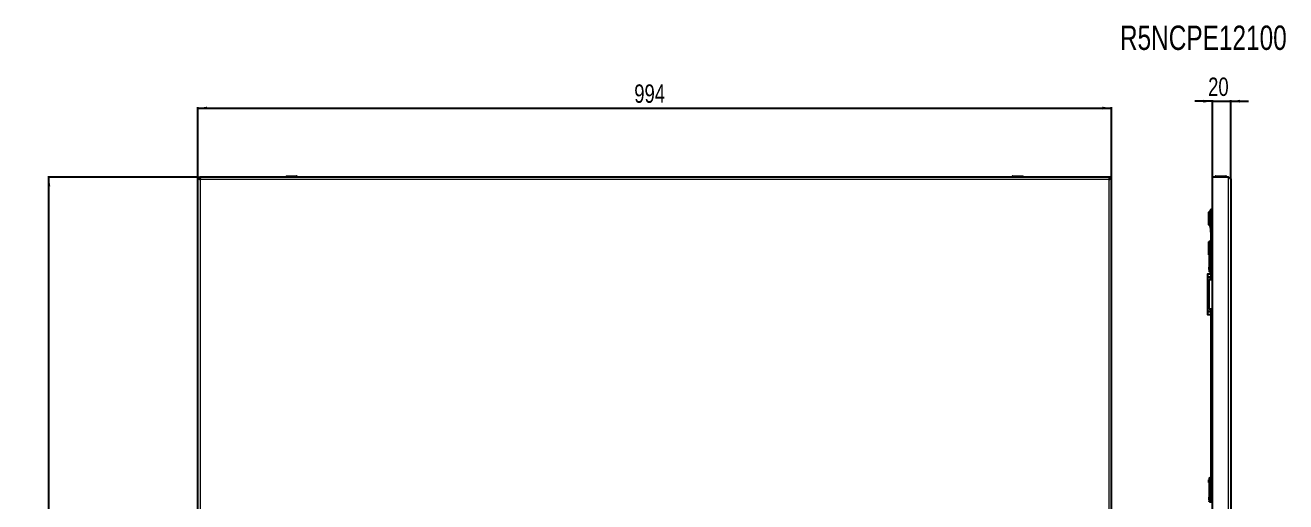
# Model space of a CAD drawing. Header units: millimetres. Extents: x -794 to 1944, y -422 to 1043.
# Drawn here: x -794 to 577, y 525 to 1043 of the extents above; entities that cross this region are included whole.
import ezdxf

# ---------------------------------------------------------------- set-up
doc = ezdxf.new("R2010")
doc.units = ezdxf.units.MM
doc.layers.add('FORMAT', color=7, linetype='Continuous')
doc.styles.add('SLDTEXTSTYLE0', font='TXT', dxfattribs={"width": 0.75})
doc.dimstyles.new('SLDDIMSTYLE0', dxfattribs={"dimtxt": 20, "dimasz": 10, "dimexe": 0, "dimexo": 0.0625, "dimgap": 5, "dimtad": 2, "dimdec": 1, "dimrnd": 1e-09, "dimzin": 12, "dimdsep": 46, "dimtxsty": 'SLDTEXTSTYLE0', "dimsah": 1, "dimcen": 0.09, "dimadec": 0, "dimazin": 3, "dimtfac": 1, "dimtofl": 0, "dimtmove": 0, "dimatfit": 3, "dimfxl": 0, "dimfrac": 2, "dimtolj": 1, "dimtzin": 12, "dimarcsym": 0})
doc.dimstyles.new('SLDDIMSTYLE1', dxfattribs={"dimtxt": 20, "dimasz": 10, "dimexe": 0, "dimexo": 0.0625, "dimgap": 5, "dimtad": 2, "dimdec": 1, "dimrnd": 1e-09, "dimzin": 12, "dimdsep": 46, "dimtxsty": 'SLDTEXTSTYLE0', "dimsah": 1, "dimcen": 0.09, "dimadec": 0, "dimazin": 3, "dimtfac": 1, "dimtmove": 0, "dimatfit": 0, "dimfxl": 0, "dimfrac": 2, "dimtolj": 1, "dimtzin": 12, "dimarcsym": 0})

# ---------------------------------------------------------------- blocks, each defined once
blk = doc.blocks.new('_D')
at = {"layer": 'FORMAT'}
for p, q in [((-606.6, 878), (-606.6, 954)), ((-606.6, 953), (387.4, 953)), ((387.4, 878), (387.4, 954))]:
    blk.add_line(p, q, dxfattribs=at)
for points in [[(-606.6, 953), (-596.6, 951.5), (-596.6, 954.6)], [(387.4, 953), (377.4, 954.6), (377.4, 951.5)]]:
    blk.add_solid(points, dxfattribs=at)
at = {"layer": 'FORMAT', "insert": (-131.8, 978.8), "char_height": 20, "attachment_point": 1, "style": 'SLDTEXTSTYLE0'}
blk.add_mtext('994', dxfattribs=at)
blk = doc.blocks.new('_D_1')
at = {"layer": 'FORMAT'}
for p, q in [((-606.6, 878), (-769.6, 878)), ((-768.6, -277), (-768.6, 878)), ((-606.6, -277), (-769.6, -277))]:
    blk.add_line(p, q, dxfattribs=at)
for points in [[(-768.6, 878), (-770.1, 868), (-767.1, 868)], [(-768.6, -277), (-767.1, -267), (-770.1, -267)]]:
    blk.add_solid(points, dxfattribs=at)
at = {"layer": 'FORMAT', "insert": (-794.4, 271), "char_height": 20, "attachment_point": 1, "rotation": 90, "style": 'SLDTEXTSTYLE0'}
blk.add_mtext('1155', dxfattribs=at)
blk = doc.blocks.new('_D_3')
at = {"layer": 'FORMAT'}
for p, q in [((497.3, 960.5), (478, 960.5)), ((497.3, 878), (497.3, 961.5)), ((497.3, 960.5), (517.3, 960.5)), ((517.3, 875.4), (517.3, 961.5)), ((517.3, 960.5), (536.5, 960.5))]:
    blk.add_line(p, q, dxfattribs=at)
for points in [[(497.3, 960.5), (487.3, 962.1), (487.3, 959)], [(517.3, 960.5), (527.3, 959), (527.3, 962.1)]]:
    blk.add_solid(points, dxfattribs=at)
at = {"layer": 'FORMAT', "insert": (492.5, 986.3), "char_height": 20, "attachment_point": 1, "style": 'SLDTEXTSTYLE0'}
blk.add_mtext('20', dxfattribs=at)

msp = doc.modelspace()

# ---------------------------------------------------------------- linework, layer by layer
at = {"color": 7, "linetype": 'Continuous', "lineweight": 25}
for p, q in [((-606.59, -276.97), (-606.59, 878.03)), ((-606.59, 878.03), (-604.59, 878.03)), ((385.11, 878.03), (-604.29, 878.03)), ((-604.29, 876.29), (-604.29, 878.03)), ((-510.34, 878.78), (-510.34, 878.03)), ((-510.09, 879.03), (-499.09, 879.03)), ((-498.84, 878.03), (-498.84, 878.78)), ((279.66, 878.78), (279.66, 878.03)), ((279.91, 879.03), (282.4, 879.03)), ((282.4, 879.03), (290.91, 879.03)), ((291.16, 878.03), (291.16, 878.78)), ((385.11, 878.03), (385.11, 876.31)), ((387.41, 878.03), (385.41, 878.03)), ((387.41, -276.97), (387.41, 878.03)), ((497.27, -276.97), (497.27, 878.03)), ((514.67, 878.03), (497.27, 878.03)), ((500.52, 878.78), (500.52, 878.03)), ((500.77, 879.03), (501.67, 879.03)), ((501.67, 879.03), (511.77, 879.03)), ((512.02, 878.03), (512.02, 878.78)), ((517.27, 875.43), (517.27, 378.02)), ((493.77, 840.53), (493.27, 840.03)), ((493.27, 833.03), (493.27, 840.03)), ((495.27, 840.53), (493.77, 840.53)), ((493.77, 840.53), (493.77, 833.03)), ((495.07, 838.38), (495.27, 838.38)), ((495.07, 836.39), (495.07, 838.38)), ((495.27, 818.33), (495.27, 842.73)), ((495.57, 843.03), (497.27, 843.03)), ((493.27, 826.03), (493.27, 833.03)), ((493.27, 826.03), (493.77, 825.53)), ((493.77, 833.03), (493.77, 825.53)), ((493.77, 825.53), (495.07, 825.53)), ((495.05, 831.96), (495.07, 831.96)), ((495.27, 828.74), (495.05, 828.74)), ((495.07, 836.39), (495.27, 836.39)), ((495.07, 834.42), (495.07, 836.39)), ((495.07, 834.42), (495.27, 834.42)), ((495.07, 833.38), (495.27, 833.38)), ((495.07, 832.33), (495.07, 833.38)), ((495.07, 832.33), (495.27, 832.33)), ((495.07, 830.94), (495.07, 832.33)), ((495.07, 830.94), (495.27, 830.94)), ((495.07, 830.45), (495.07, 830.94)), ((495.07, 830.45), (495.27, 830.45)), ((495.07, 829.65), (495.07, 830.45)), ((495.07, 829.65), (495.27, 829.65)), ((495.07, 828.87), (495.07, 829.65)), ((495.07, 825.42), (495.27, 825.42)), ((495.07, 825.09), (495.07, 825.42)), ((495.07, 825.09), (495.27, 825.09)), ((495.07, 824.41), (495.07, 825.07)), ((495.07, 824.41), (495.27, 824.41)), ((495.07, 823.38), (495.27, 823.38)), ((495.07, 823.28), (495.07, 823.38)), ((495.07, 823.28), (495.27, 823.28)), ((495.07, 823.03), (495.07, 823.28)), ((495.07, 823.03), (495.27, 823.03)), ((495.07, 822.67), (495.07, 823.03)), ((495.07, 822.67), (495.27, 822.67)), ((495.27, 818.03), (495.27, 801.03)), ((495.27, 818.03), (495.57, 818.03)), ((496.22, 818.03), (495.57, 818.03)), ((496.22, 818.03), (497.27, 818.03)), ((493.77, 808.03), (493.27, 807.53)), ((493.27, 793.53), (493.27, 807.53)), ((493.67, 800.53), (493.67, 775.53)), ((495.27, 808.03), (493.77, 808.03)), ((493.77, 808.03), (493.77, 800.85)), ((497.16, 801.03), (495.67, 801.03)), ((493.27, 793.53), (493.77, 793.03)), ((491.72, 772.03), (491.72, 770.03)), ((495.27, 772.53), (492.22, 772.53)), ((492.22, 769.53), (495.27, 769.53)), ((492.22, 769.53), (492.22, 769.23)), ((492.22, 731.83), (492.22, 769.23)), ((492.22, 769.23), (495.22, 769.23)), ((494.72, 769.53), (494.72, 769.23)), ((495.22, 769.23), (495.27, 769.23)), ((495.27, 775.03), (495.27, 766.53)), ((495.67, 775.03), (497.27, 775.03)), ((493.77, 734.53), (493.77, 766.53)), ((493.77, 766.53), (496.77, 766.53)), ((497.27, 766.53), (496.77, 766.53)), ((491.72, 731.03), (491.72, 729.03)), ((495.22, 731.83), (492.22, 731.83)), ((492.22, 731.83), (492.22, 731.53)), ((495.27, 731.53), (492.22, 731.53)), ((492.22, 728.53), (495.27, 728.53)), ((496.77, 734.53), (493.77, 734.53)), ((494.72, 731.83), (494.72, 731.53)), ((495.27, 731.83), (495.22, 731.83)), ((495.27, 734.53), (495.27, 551.03)), ((496.77, 734.53), (497.27, 734.53)), ((493.67, 550.53), (493.67, 525.53)), ((497.27, 551.03), (495.67, 551.03)), ((495.67, 525.03), (497.27, 525.03))]:
    msp.add_line(p, q, dxfattribs=at)
at = {"color": 8, "linetype": 'Continuous', "lineweight": 18}
for p, q in [((-498.84, 878.78), (-510.34, 878.78)), ((282.26, 878.78), (279.66, 878.78)), ((291.16, 878.78), (282.26, 878.78)), ((501.46, 878.78), (500.52, 878.78)), ((512.02, 878.78), (501.46, 878.78)), ((514.67, -276.97), (514.67, 878.03)), ((384.81, 875.43), (-603.99, 875.43)), ((-603.99, 875.43), (-603.99, 377.99)), ((384.81, -274.37), (384.81, 875.43)), ((495.27, 842.73), (495.57, 842.73)), ((495.57, 843.03), (495.57, 842.73)), ((497.27, 842.73), (495.57, 842.73)), ((495.57, 842.73), (495.57, 818.33)), ((495.07, 827.16), (495.27, 827.16)), ((495.57, 818.33), (495.27, 818.33)), ((495.57, 818.33), (495.57, 818.03)), ((495.57, 818.33), (497.27, 818.33)), ((495.67, 775.53), (495.67, 800.53)), ((495.67, 800.53), (497.27, 800.53)), ((495.22, 769.23), (495.22, 769.53)), ((495.22, 766.53), (495.22, 769.23)), ((497.27, 775.53), (495.67, 775.53)), ((496.77, 734.53), (496.77, 766.53)), ((495.22, 731.83), (495.22, 734.53)), ((495.22, 731.53), (495.22, 731.83)), ((495.67, 550.53), (497.27, 550.53)), ((495.67, 525.53), (495.67, 550.53)), ((497.27, 525.53), (495.67, 525.53))]:
    msp.add_line(p, q, dxfattribs=at)
at = {"color": 7, "linetype": 'Continuous', "lineweight": 25}
for centre, radius, start, end in [((-510.09, 878.78), 0.25, 90, 180), ((-499.09, 878.78), 0.25, 0, 90), ((279.91, 878.78), 0.25, 90, 180), ((290.91, 878.78), 0.25, 0, 90), ((500.77, 878.78), 0.25, 90, 180), ((511.77, 878.78), 0.25, 0, 90), ((495.57, 842.73), 0.3, 90, 180), ((495.57, 818.33), 0.3, 180, 270), ((492.22, 772.03), 0.5, 90, 180), ((492.22, 770.03), 0.5, 180, 270), ((492.22, 731.03), 0.5, 90, 180), ((492.22, 729.03), 0.5, 180, 270)]:
    msp.add_arc(centre, radius, start, end, dxfattribs=at)
for points, knots in [([(-606.59, 878.03), (-606.59, 877.92), (-606.57, 877.81), (-606.51, 877.59), (-606.46, 877.48), (-606.33, 877.27), (-606.25, 877.16), (-606.06, 876.94), (-605.95, 876.83), (-605.71, 876.62), (-605.58, 876.51), (-605.29, 876.29), (-605.14, 876.18), (-604.67, 875.86), (-604.33, 875.64), (-603.99, 875.43)], [0, 0, 0, 0, 0.125, 0.125, 0.25, 0.25, 0.375, 0.375, 0.5, 0.5, 0.625, 0.625, 0.75, 0.75, 1, 1, 1, 1]), ([(-604.59, 878.03), (-604.59, 877.59), (-604.53, 877.16), (-604.3, 876.29), (-604.15, 875.86), (-603.99, 875.43)], [0, 0, 0, 0, 0.5, 0.5, 1, 1, 1, 1]), ([(-603.99, 875.43), (-604.02, 875.77), (-604.04, 876.11), (-604.09, 876.74), (-604.12, 877.02), (-604.17, 877.5), (-604.19, 877.7), (-604.24, 877.96), (-604.27, 878.03), (-604.29, 878.03)], [0, 0, 0, 0, 0.25, 0.25, 0.5, 0.5, 0.75, 0.75, 1, 1, 1, 1]), ([(385.11, 878.03), (385.08, 878.03), (385.06, 877.96), (385.01, 877.7), (384.98, 877.5), (384.93, 877.02), (384.91, 876.74), (384.86, 876.11), (384.83, 875.77), (384.81, 875.43)], [0, 0, 0, 0, 0.25, 0.25, 0.5, 0.5, 0.75, 0.75, 1, 1, 1, 1]), ([(384.81, 875.43), (384.98, 875.54), (385.15, 875.64), (385.48, 875.86), (385.65, 875.97), (385.96, 876.19), (386.11, 876.29), (386.4, 876.51), (386.53, 876.62), (386.77, 876.84), (386.88, 876.94), (387.07, 877.16), (387.15, 877.27), (387.34, 877.59), (387.41, 877.81), (387.41, 878.03)], [0, 0, 0, 0, 0.125, 0.125, 0.25, 0.25, 0.375, 0.375, 0.5, 0.5, 0.625, 0.625, 0.75, 0.75, 1, 1, 1, 1]), ([(384.81, 875.43), (384.97, 875.86), (385.12, 876.29), (385.34, 877.16), (385.41, 877.59), (385.41, 878.03)], [0, 0, 0, 0, 0.5, 0.5, 1, 1, 1, 1]), ([(514.67, 878.03), (514.84, 877.92), (515.01, 877.81), (515.35, 877.59), (515.51, 877.48), (515.83, 877.27), (515.98, 877.16), (516.26, 876.94), (516.39, 876.83), (516.63, 876.62), (516.74, 876.51), (516.93, 876.29), (517.01, 876.18), (517.21, 875.86), (517.27, 875.64), (517.27, 875.43)], [0, 0, 0, 0, 0.125, 0.125, 0.25, 0.25, 0.375, 0.375, 0.5, 0.5, 0.625, 0.625, 0.75, 0.75, 1, 1, 1, 1]), ([(495.07, 833.55), (495.07, 833.59), (495.07, 833.88), (495.07, 834.17), (495.07, 834.42)], [0, 0, 0, 0, 0.1394984, 1, 1, 1, 1]), ([(495.07, 827.16), (495.07, 827.48), (495.07, 828.09), (495.07, 828.66), (495.07, 828.69), (495.07, 828.7)], [0, 0, 0, 0, 0.41567843, 0.77627748, 1, 1, 1, 1]), ([(495.07, 825.42), (495.07, 825.76), (495.07, 826.39), (495.07, 826.91), (495.07, 827.16)], [0, 0, 0, 0, 0.5367999, 1, 1, 1, 1]), ([(495.07, 823.38), (495.07, 823.53), (495.07, 823.79), (495.07, 824.22), (495.07, 824.41)], [0, 0, 0, 0, 0.5476433, 1, 1, 1, 1]), ([(493.37, 798.53), (493.37, 798.58), (493.37, 798.67), (493.37, 798.76), (493.37, 798.84), (493.37, 798.97), (493.37, 799.01), (493.37, 799.03)], [0, 0, 0, 0, 0.1246927, 0.1871822, 0.2497734, 0.5000394, 1, 1, 1, 1]), ([(493.37, 798.32), (493.37, 798.32), (493.37, 798.32), (493.37, 798.33), (493.37, 798.35), (493.37, 798.37), (493.37, 798.41), (493.37, 798.45), (493.37, 798.49), (493.37, 798.52), (493.37, 798.53)], [0, 0, 0, 0, 0.1288253, 0.1801694, 0.2433966, 0.3698599, 0.4998642, 0.7496495, 0.8434763, 1, 1, 1, 1]), ([(493.37, 796.81), (493.37, 796.89), (493.37, 797.05), (493.37, 797.26), (493.37, 797.44), (493.37, 797.61), (493.37, 797.71), (493.37, 797.73), (493.37, 797.73)], [0, 0, 0, 0, 0.1250486, 0.2498861, 0.3708558, 0.4998199, 0.7496086, 1, 1, 1, 1]), ([(493.37, 795.97), (493.37, 795.97), (493.37, 795.98), (493.37, 796.07), (493.37, 796.17), (493.37, 796.3), (493.37, 796.51), (493.37, 796.69), (493.37, 796.81)], [0, 0, 0, 0, 0.25007, 0.3791813, 0.5004993, 0.6241696, 0.7508424, 1, 1, 1, 1]), ([(493.37, 780.08), (493.37, 780.08), (493.37, 780.07), (493.37, 779.98), (493.37, 779.88), (493.37, 779.75), (493.37, 779.54), (493.37, 779.36), (493.37, 779.24)], [0, 0, 0, 0, 0.2500695, 0.3795588, 0.5004992, 0.6245563, 0.7508428, 1, 1, 1, 1]), ([(493.37, 779.24), (493.37, 779.2), (493.37, 779.12), (493.37, 778.97), (493.37, 778.79), (493.37, 778.61), (493.37, 778.44), (493.37, 778.34), (493.37, 778.33), (493.37, 778.32)], [0, 0, 0, 0, 0.0626366, 0.1252782, 0.2500723, 0.3748405, 0.4999941, 0.7496958, 1, 1, 1, 1]), ([(493.37, 777.73), (493.37, 777.73), (493.37, 777.73), (493.37, 777.72), (493.37, 777.7), (493.37, 777.68), (493.37, 777.62), (493.37, 777.57), (493.37, 777.52)], [0, 0, 0, 0, 0.1310705, 0.1824367, 0.2437962, 0.3713877, 0.5004416, 1, 1, 1, 1]), ([(493.37, 777.52), (493.37, 777.5), (493.37, 777.44), (493.37, 777.36), (493.37, 777.29), (493.37, 777.21), (493.37, 777.08), (493.37, 777.05), (493.37, 777.03)], [0, 0, 0, 0, 0.0626863, 0.1251726, 0.1876279, 0.2501847, 0.5003136, 1, 1, 1, 1]), ([(493.37, 548.53), (493.37, 548.58), (493.37, 548.67), (493.37, 548.76), (493.37, 548.84), (493.37, 548.97), (493.37, 549.01), (493.37, 549.03)], [0, 0, 0, 0, 0.1246927, 0.1871822, 0.2497734, 0.5000394, 1, 1, 1, 1]), ([(493.37, 548.32), (493.37, 548.32), (493.37, 548.32), (493.37, 548.33), (493.37, 548.35), (493.37, 548.37), (493.37, 548.41), (493.37, 548.45), (493.37, 548.49), (493.37, 548.52), (493.37, 548.53)], [0, 0, 0, 0, 0.1288253, 0.1801694, 0.2433966, 0.3698599, 0.4998642, 0.7496495, 0.8434763, 1, 1, 1, 1]), ([(493.37, 546.81), (493.37, 546.89), (493.37, 547.05), (493.37, 547.26), (493.37, 547.44), (493.37, 547.61), (493.37, 547.71), (493.37, 547.73), (493.37, 547.73)], [0, 0, 0, 0, 0.1250486, 0.2498861, 0.3708558, 0.4998199, 0.7496086, 1, 1, 1, 1]), ([(493.37, 545.97), (493.37, 545.97), (493.37, 545.98), (493.37, 546.07), (493.37, 546.17), (493.37, 546.3), (493.37, 546.51), (493.37, 546.69), (493.37, 546.81)], [0, 0, 0, 0, 0.25007, 0.3791813, 0.5004993, 0.6241696, 0.7508424, 1, 1, 1, 1]), ([(493.37, 530.08), (493.37, 530.08), (493.37, 530.07), (493.37, 529.98), (493.37, 529.88), (493.37, 529.75), (493.37, 529.54), (493.37, 529.36), (493.37, 529.24)], [0, 0, 0, 0, 0.2500695, 0.3795588, 0.5004992, 0.6245563, 0.7508428, 1, 1, 1, 1]), ([(493.37, 529.24), (493.37, 529.2), (493.37, 529.12), (493.37, 528.97), (493.37, 528.79), (493.37, 528.61), (493.37, 528.44), (493.37, 528.34), (493.37, 528.33), (493.37, 528.32)], [0, 0, 0, 0, 0.06263661, 0.12527825, 0.25007232, 0.37484052, 0.49999408, 0.74969583, 1, 1, 1, 1]), ([(493.37, 527.73), (493.37, 527.73), (493.37, 527.73), (493.37, 527.72), (493.37, 527.7), (493.37, 527.68), (493.37, 527.62), (493.37, 527.57), (493.37, 527.52)], [0, 0, 0, 0, 0.1310705, 0.1824367, 0.2437962, 0.3713877, 0.5004416, 1, 1, 1, 1]), ([(493.37, 527.52), (493.37, 527.5), (493.37, 527.44), (493.37, 527.36), (493.37, 527.29), (493.37, 527.21), (493.37, 527.08), (493.37, 527.05), (493.37, 527.03)], [0, 0, 0, 0, 0.0626863, 0.12517257, 0.18762788, 0.25018469, 0.50031356, 1, 1, 1, 1])]:
    msp.add_open_spline(points, degree=3, knots=knots, dxfattribs=at)
for points in [[(493.67, 800.53), (493.68, 800.59), (493.69, 800.72), (493.81, 800.89), (493.98, 801), (494.11, 801.02), (494.17, 801.03)], [(495.67, 801.03), (495.48, 801.03), (495.08, 801.03), (494.59, 801.03), (494.24, 801.03), (494.19, 801.03), (494.17, 801.03)], [(494.17, 775.03), (494.11, 775.03), (493.98, 775.05), (493.81, 775.16), (493.69, 775.33), (493.68, 775.46), (493.67, 775.53)], [(494.17, 775.03), (494.19, 775.03), (494.24, 775.03), (494.59, 775.03), (495.08, 775.03), (495.48, 775.03), (495.67, 775.03)], [(493.67, 550.53), (493.68, 550.59), (493.69, 550.72), (493.81, 550.89), (493.98, 551), (494.11, 551.02), (494.17, 551.03)], [(495.67, 551.03), (495.48, 551.03), (495.08, 551.03), (494.59, 551.03), (494.24, 551.03), (494.19, 551.03), (494.17, 551.03)], [(494.17, 525.03), (494.11, 525.03), (493.98, 525.05), (493.81, 525.16), (493.69, 525.33), (493.68, 525.46), (493.67, 525.53)], [(494.17, 525.03), (494.19, 525.03), (494.24, 525.03), (494.59, 525.03), (495.08, 525.03), (495.48, 525.03), (495.67, 525.03)]]:
    msp.add_open_spline(points, degree=3, dxfattribs=at)
at = {"color": 8, "linetype": 'Continuous', "lineweight": 18}
for points in [[(495.67, 800.53), (495.41, 800.53), (494.89, 800.53), (494.23, 800.53), (493.76, 800.53), (493.7, 800.53), (493.67, 800.53)], [(495.67, 801.03), (495.67, 801.02), (495.67, 801), (495.67, 800.89), (495.67, 800.72), (495.67, 800.59), (495.67, 800.53)], [(493.67, 775.53), (493.7, 775.53), (493.76, 775.53), (494.23, 775.53), (494.89, 775.53), (495.41, 775.53), (495.67, 775.53)], [(495.67, 775.53), (495.67, 775.46), (495.67, 775.33), (495.67, 775.16), (495.67, 775.05), (495.67, 775.03), (495.67, 775.03)], [(495.67, 550.53), (495.41, 550.53), (494.89, 550.53), (494.23, 550.53), (493.76, 550.53), (493.7, 550.53), (493.67, 550.53)], [(495.67, 551.03), (495.67, 551.02), (495.67, 551), (495.67, 550.89), (495.67, 550.72), (495.67, 550.59), (495.67, 550.53)], [(493.67, 525.53), (493.7, 525.53), (493.76, 525.53), (494.23, 525.53), (494.89, 525.53), (495.41, 525.53), (495.67, 525.53)], [(495.67, 525.53), (495.67, 525.46), (495.67, 525.33), (495.67, 525.16), (495.67, 525.05), (495.67, 525.03), (495.67, 525.03)]]:
    msp.add_open_spline(points, degree=3, dxfattribs=at)

# ---------------------------------------------------------------- texts
at = {"layer": 'FORMAT', "insert": (396.57, 1042.76), "char_height": 26.4583, "attachment_point": 1, "style": 'SLDTEXTSTYLE0'}
msp.add_mtext('R5NCPE12100', dxfattribs=at)

# ---------------------------------------------------------------- dimensions: what is measured, and where the dimension line sits
at = {"layer": 'FORMAT'}
for base, p1, p2, dimstyle, picture, middle in [((387.41, 953.03), (-606.59, 878.03), (387.41, 878.03), 'SLDDIMSTYLE0', '_D', (-109.59, 953.03)), ((517.27, 960.53), (497.27, 878.03), (517.27, 875.43), 'SLDDIMSTYLE1', '_D_3', (507.27, 960.53))]:
    dim = msp.add_linear_dim(base=base, p1=p1, p2=p2, dimstyle=dimstyle, dxfattribs=at)
    dim.commit()
    dim.dimension.update_dxf_attribs({"geometry": picture, "text_midpoint": middle, "dimtype": 160})
dim = msp.add_linear_dim(base=(-768.6, 878.03), p1=(-606.59, -276.97), p2=(-606.59, 878.03), angle=90, dimstyle='SLDDIMSTYLE0', dxfattribs=at)
dim.commit()
dim.dimension.update_dxf_attribs({"geometry": '_D_1', "text_midpoint": (-768.6, 300.53), "dimtype": 160})

doc.saveas('drawing.dxf')
